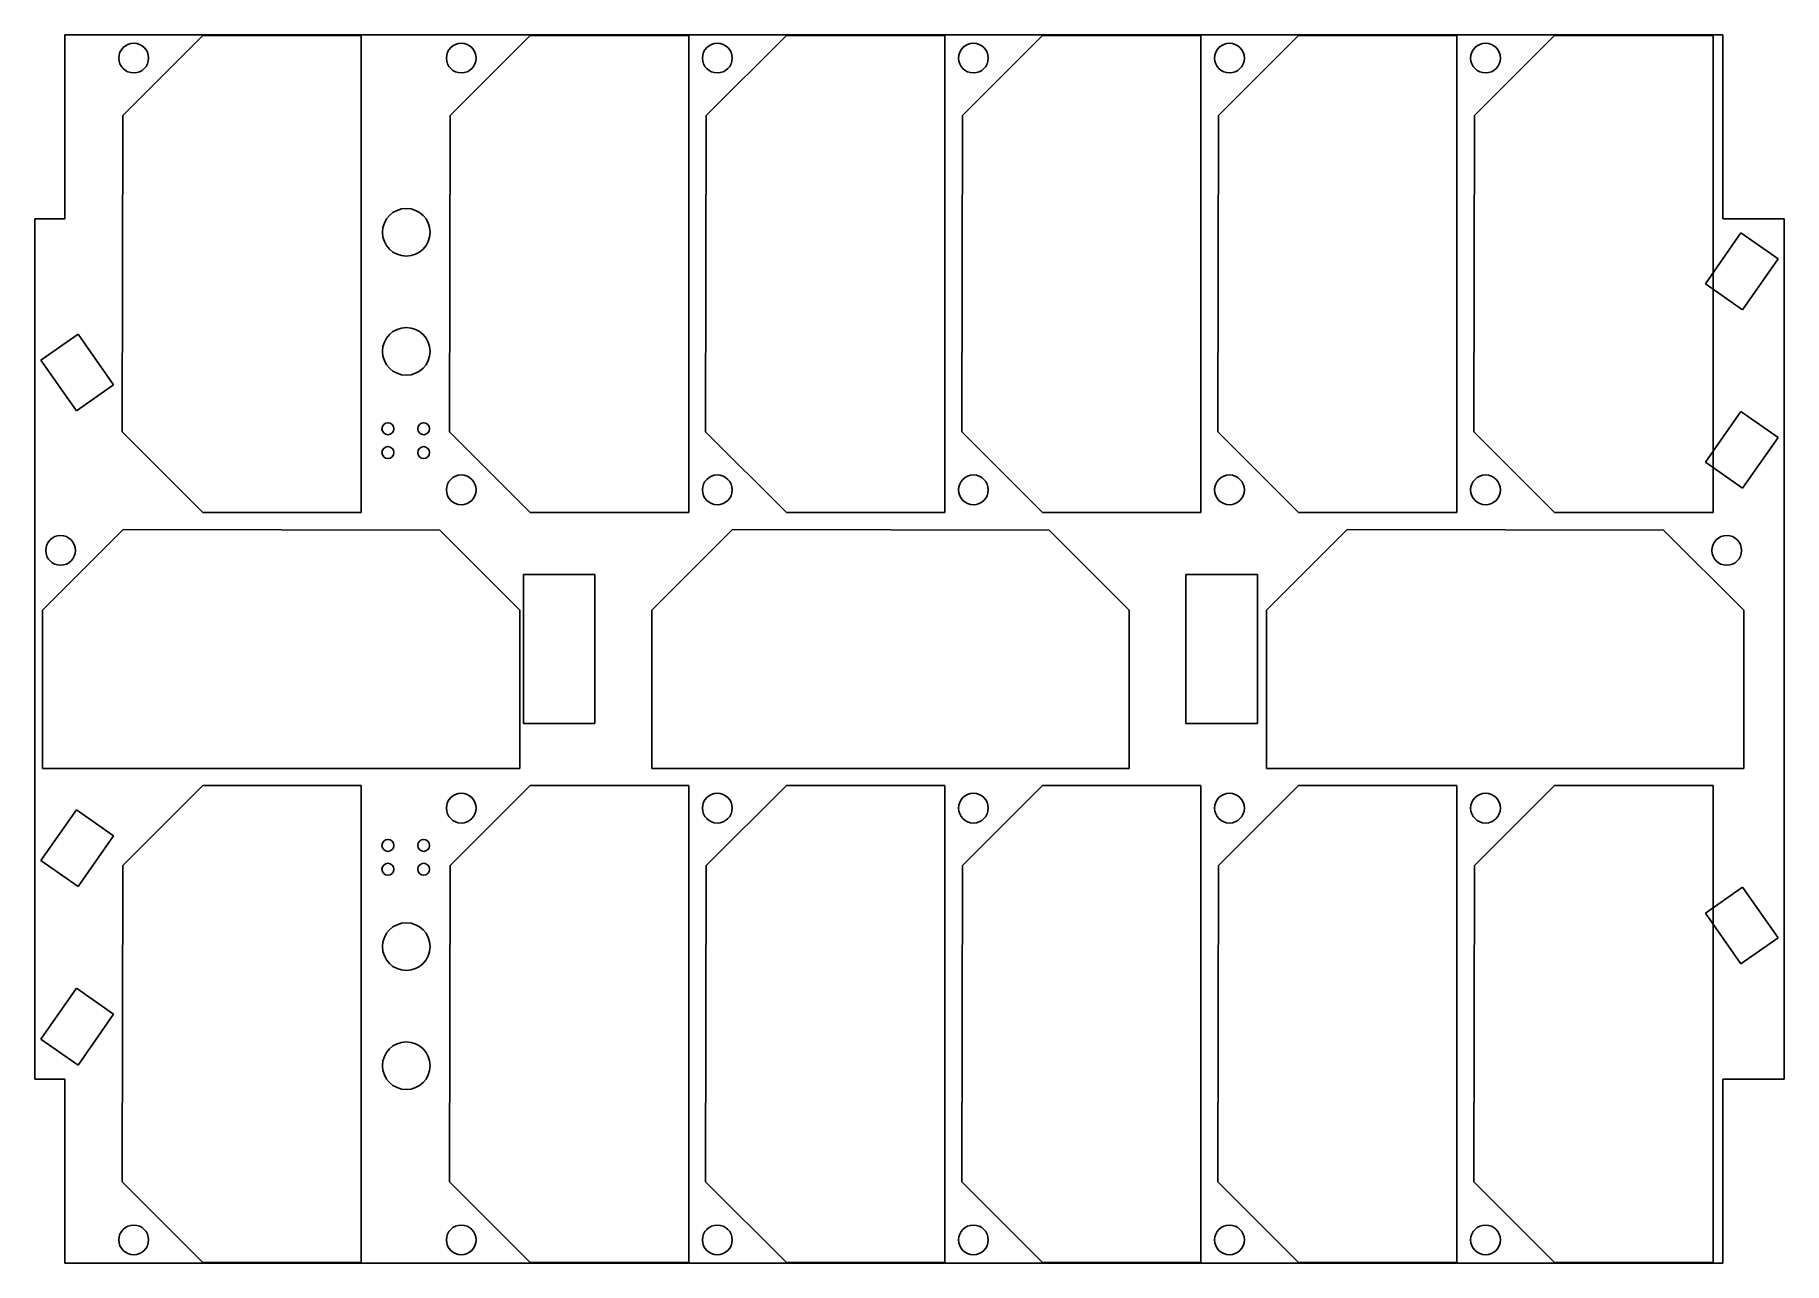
# Model space of a CAD drawing. Header units: millimetres. Extents: x -147 to 147, y -103 to 103.
import ezdxf

# ---------------------------------------------------------------- set-up
doc = ezdxf.new("R2010")
doc.units = ezdxf.units.MM

msp = doc.modelspace()

# ---------------------------------------------------------------- linework, layer by layer
at = {"color": 7, "linetype": 'Continuous', "lineweight": 25}
for p, q in [((136.55, 103.15), (-141.85, 103.15)), ((-141.85, 103.15), (-141.85, 72.25)), ((-118.68, 103.08), (-132.12, 89.63)), ((-92.08, 103.08), (-118.68, 103.08)), ((-92.08, 22.93), (-92.08, 103.08)), ((-63.68, 103.08), (-77.12, 89.63)), ((-37.08, 103.08), (-63.68, 103.08)), ((-37.08, 22.93), (-37.08, 103.08)), ((-20.68, 103.08), (-34.12, 89.63)), ((5.92, 103.08), (-20.68, 103.08)), ((5.92, 22.93), (5.92, 103.08)), ((22.32, 103.08), (8.88, 89.63)), ((48.92, 103.08), (22.32, 103.08)), ((48.92, 22.93), (48.92, 103.08)), ((65.32, 103.08), (51.88, 89.63)), ((91.92, 103.08), (65.32, 103.08)), ((91.92, 22.93), (91.92, 103.08)), ((108.32, 103.08), (94.88, 89.63)), ((134.93, 103.08), (108.32, 103.08)), ((134.93, 22.93), (134.93, 103.08)), ((136.55, 72.25), (136.55, 103.15)), ((-132.12, 89.63), (-132.23, 36.47)), ((-77.12, 89.63), (-77.23, 36.47)), ((-34.12, 89.63), (-34.23, 36.47)), ((8.88, 89.63), (8.77, 36.47)), ((51.88, 89.63), (51.77, 36.47)), ((94.88, 89.63), (94.77, 36.47)), ((-141.85, 72.25), (-146.85, 72.25)), ((-146.85, 72.25), (-146.85, -72.25)), ((146.85, 72.25), (136.55, 72.25)), ((146.85, -72.25), (146.85, 72.25)), ((139.62, 69.89), (133.65, 61.36)), ((145.85, 65.53), (139.62, 69.89)), ((139.88, 57), (145.85, 65.53)), ((133.65, 61.36), (139.88, 57)), ((-139.62, 52.89), (-145.85, 48.53)), ((-133.65, 44.36), (-139.62, 52.89)), ((-145.85, 48.53), (-139.88, 40)), ((-139.88, 40), (-133.65, 44.36)), ((139.62, 39.89), (133.65, 31.36)), ((145.85, 35.53), (139.62, 39.89)), ((-132.23, 36.47), (-118.68, 22.93)), ((-77.23, 36.47), (-63.68, 22.93)), ((-34.23, 36.47), (-20.68, 22.93)), ((8.77, 36.47), (22.32, 22.93)), ((51.77, 36.47), (65.32, 22.93)), ((94.77, 36.47), (108.32, 22.93)), ((139.88, 27), (145.85, 35.53)), ((133.65, 31.36), (139.88, 27)), ((-118.68, 22.93), (-92.08, 22.93)), ((-63.68, 22.93), (-37.08, 22.93)), ((-20.68, 22.93), (5.92, 22.93)), ((22.32, 22.93), (48.92, 22.93)), ((65.32, 22.93), (91.92, 22.93)), ((108.32, 22.93), (134.93, 22.93)), ((-132.03, 20.08), (-145.57, 6.53)), ((-78.87, 19.97), (-132.03, 20.08)), ((-65.42, 6.53), (-78.87, 19.97)), ((-29.73, 20.08), (-43.27, 6.53)), ((23.43, 19.97), (-29.73, 20.08)), ((36.88, 6.53), (23.43, 19.97)), ((73.47, 20.08), (59.92, 6.53)), ((126.63, 19.97), (73.47, 20.08)), ((140.08, 6.53), (126.63, 19.97)), ((-64.83, 12.5), (-64.83, -12.5)), ((-52.83, 12.5), (-64.83, 12.5)), ((-52.83, -12.5), (-52.83, 12.5)), ((46.42, 12.5), (46.42, -12.5)), ((58.42, 12.5), (46.42, 12.5)), ((58.42, -12.5), (58.42, 12.5)), ((-145.57, 6.53), (-145.57, -20.07)), ((-65.42, -20.07), (-65.42, 6.53)), ((-43.27, 6.53), (-43.27, -20.07)), ((36.88, -20.07), (36.88, 6.53)), ((59.92, 6.53), (59.92, -20.07)), ((140.08, -20.07), (140.08, 6.53)), ((-64.83, -12.5), (-52.83, -12.5)), ((46.42, -12.5), (58.42, -12.5)), ((-145.57, -20.07), (-65.42, -20.07)), ((-43.27, -20.07), (36.88, -20.07)), ((59.92, -20.07), (140.08, -20.07)), ((-118.68, -22.92), (-132.12, -36.37)), ((-92.08, -22.92), (-118.68, -22.92)), ((-92.08, -103.07), (-92.08, -22.92)), ((-63.68, -22.92), (-77.12, -36.37)), ((-37.08, -22.92), (-63.68, -22.92)), ((-37.08, -103.07), (-37.08, -22.92)), ((-20.68, -22.92), (-34.12, -36.37)), ((5.92, -22.92), (-20.68, -22.92)), ((5.92, -103.07), (5.92, -22.92)), ((22.32, -22.92), (8.88, -36.37)), ((48.92, -22.92), (22.32, -22.92)), ((48.92, -103.07), (48.92, -22.92)), ((65.32, -22.92), (51.88, -36.37)), ((91.92, -22.92), (65.32, -22.92)), ((91.92, -103.07), (91.92, -22.92)), ((108.32, -22.92), (94.88, -36.37)), ((134.93, -22.92), (108.32, -22.92)), ((134.93, -103.07), (134.93, -22.92)), ((-145.85, -35.53), (-139.88, -27)), ((-133.65, -31.36), (-139.88, -27)), ((-139.62, -39.89), (-133.65, -31.36)), ((-145.85, -35.53), (-139.62, -39.89)), ((-132.12, -36.37), (-132.23, -89.53)), ((-77.12, -36.37), (-77.23, -89.53)), ((-34.12, -36.37), (-34.23, -89.53)), ((8.88, -36.37), (8.77, -89.53)), ((51.88, -36.37), (51.77, -89.53)), ((94.88, -36.37), (94.77, -89.53)), ((139.88, -40), (133.65, -44.36)), ((145.85, -48.53), (139.88, -40)), ((133.65, -44.36), (139.62, -52.89)), ((139.62, -52.89), (145.85, -48.53)), ((-139.88, -57), (-145.85, -65.53)), ((-133.65, -61.36), (-139.88, -57)), ((-139.62, -69.89), (-133.65, -61.36)), ((-145.85, -65.53), (-139.62, -69.89)), ((-141.85, -72.25), (-146.85, -72.25)), ((-141.85, -103.15), (-141.85, -72.25)), ((136.55, -72.25), (136.55, -103.15)), ((146.85, -72.25), (136.55, -72.25)), ((-132.23, -89.53), (-118.68, -103.07)), ((-77.23, -89.53), (-63.68, -103.07)), ((-34.23, -89.53), (-20.68, -103.07)), ((8.77, -89.53), (22.32, -103.07)), ((51.77, -89.53), (65.32, -103.07)), ((94.77, -89.53), (108.32, -103.07)), ((-141.85, -103.15), (136.55, -103.15)), ((-118.68, -103.07), (-92.08, -103.07)), ((-63.68, -103.07), (-37.08, -103.07)), ((-20.68, -103.07), (5.92, -103.07)), ((22.32, -103.07), (48.92, -103.07)), ((65.32, -103.07), (91.92, -103.07)), ((108.32, -103.07), (134.93, -103.07))]:
    msp.add_line(p, q, dxfattribs=at)
for centre, radius in [((-130.27, 99.27), 2.5), ((-75.27, 99.27), 2.5), ((-32.27, 99.27), 2.5), ((10.73, 99.27), 2.5), ((53.73, 99.27), 2.5), ((96.73, 99.27), 2.5), ((-84.5, 70), 4), ((-84.5, 50), 4), ((-87.58, 37), 1), ((-81.58, 37), 1), ((-87.58, 33), 1), ((-81.58, 33), 1), ((-75.27, 26.73), 2.5), ((-32.27, 26.73), 2.5), ((10.73, 26.73), 2.5), ((53.73, 26.73), 2.5), ((96.73, 26.73), 2.5), ((-142.55, 16.57), 2.5), ((137.23, 16.57), 2.5), ((-75.27, -26.73), 2.5), ((-32.27, -26.73), 2.5), ((10.73, -26.73), 2.5), ((53.73, -26.73), 2.5), ((96.73, -26.73), 2.5), ((-87.58, -33), 1), ((-81.58, -33), 1), ((-87.58, -37), 1), ((-81.58, -37), 1), ((-84.5, -50), 4), ((-84.5, -70), 4), ((-130.27, -99.27), 2.5), ((-75.27, -99.27), 2.5), ((-32.27, -99.27), 2.5), ((10.73, -99.27), 2.5), ((53.73, -99.27), 2.5), ((96.73, -99.27), 2.5)]:
    msp.add_circle(centre, radius, dxfattribs=at)

doc.saveas('drawing.dxf')
